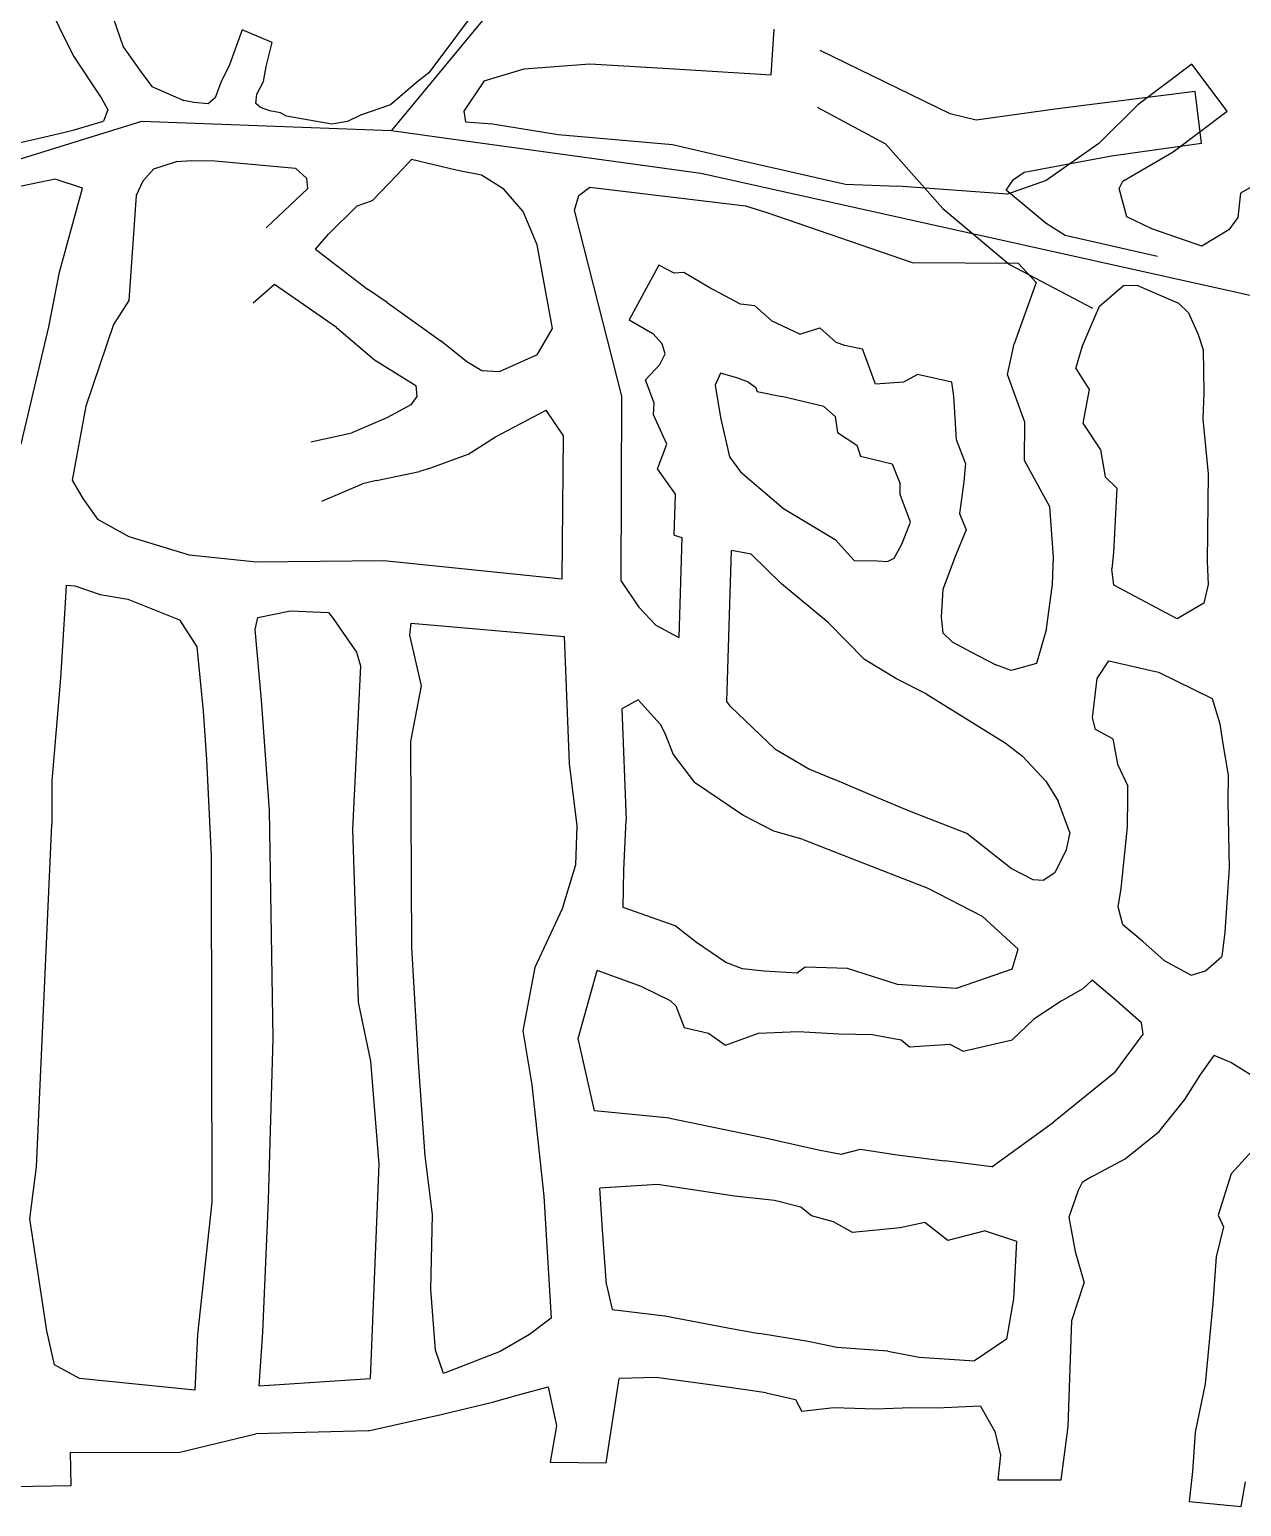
# Model space of a CAD drawing. Extents: x 539110 to 539811, y 4477565 to 4477893.
# Drawn here: x 539295.2 to 539392.1, y 4477636.5 to 4477754.6 of the extents above; entities that cross this region are included whole.
import ezdxf

# ---------------------------------------------------------------- set-up
doc = ezdxf.new("R2010")
doc.units = 0
doc.header["$MEASUREMENT"] = 0
doc.linetypes.add('DUZ', pattern=[500, 500])
doc.layers.add('GEOFENCE', color=90, linetype='DUZ')
doc.layers.add('KAT_1430', color=152, linetype='DUZ')

msp = doc.modelspace()

# ---------------------------------------------------------------- linework, layer by layer
at = {"layer": 'GEOFENCE', "linetype": 'Continuous'}
for p, q in [((539324.16, 4477746.47, 1423.46), (539339.71, 4477765.31, 1428.78)), ((539304.18, 4477747.21, 1422.83), (539276.66, 4477738.73, 1425.54)), ((539324.16, 4477746.47, 1423.46), (539304.18, 4477747.21, 1422.83)), ((539329.1, 4477745.79, 1423.78), (539324.16, 4477746.47, 1423.46)), ((539348.88, 4477743.07, 1425.05), (539329.1, 4477745.79, 1423.78)), ((539392.78, 4477733.3, 1426.47), (539348.88, 4477743.07, 1425.05))]:
    msp.add_line(p, q, dxfattribs=at)
at = {"layer": 'KAT_1430'}
for p, q in [((539296.02, 4477757.99, 1423.67), (539298.74, 4477752.43, 1423.22)), ((539300.87, 4477758.51, 1423.63), (539302.71, 4477753.18, 1423.17)), ((539332.06, 4477757.69, 1425.91), (539327.15, 4477751.12, 1424.3)), ((539312.21, 4477754.54, 1422.99), (539311.22, 4477751.76, 1423.24)), ((539314.62, 4477753.53, 1423), (539312.21, 4477754.54, 1422.99)), ((539354.51, 4477750.94, 1427.66), (539354.73, 4477754.6, 1427.9)), ((539302.71, 4477753.18, 1423.17), (539304.15, 4477751.17, 1422.94)), ((539314.13, 4477751.61, 1423.13), (539314.62, 4477753.53, 1423)), ((539298.74, 4477752.43, 1423.22), (539301.01, 4477749.03, 1422.9)), ((539368.8, 4477747.84, 1439.08), (539358.43, 4477752.9, 1440.06)), ((539304.15, 4477751.17, 1422.94), (539305.01, 4477750.03, 1422.87)), ((539311.22, 4477751.76, 1423.24), (539310.52, 4477750.35, 1423.34)), ((539313.92, 4477750.42, 1423.21), (539314.13, 4477751.61, 1423.13)), ((539327.15, 4477751.12, 1424.3), (539326.16, 4477750.34, 1424.02)), ((539331.56, 4477750.48, 1424.6), (539334.77, 4477751.44, 1425.51)), ((539334.77, 4477751.44, 1425.51), (539340.02, 4477751.84, 1426.94)), ((539340.02, 4477751.84, 1426.94), (539346.78, 4477751.44, 1427.37)), ((539346.78, 4477751.44, 1427.37), (539354.51, 4477750.94, 1427.66)), ((539388.12, 4477751.8, 1426.24), (539383.81, 4477748.55, 1426.24)), ((539390.95, 4477748.04, 1426.24), (539388.12, 4477751.8, 1426.24)), ((539305.01, 4477750.03, 1422.87), (539307.56, 4477748.9, 1422.78)), ((539310.52, 4477750.35, 1423.34), (539310.07, 4477749.1, 1423.42)), ((539313.38, 4477749.41, 1423.29), (539313.92, 4477750.42, 1423.21)), ((539326.16, 4477750.34, 1424.02), (539324.07, 4477748.54, 1423.55)), ((539331.56, 4477750.48, 1424.6), (539329.94, 4477748.05, 1424)), ((539388.39, 4477749.62, 1438.55), (539377.39, 4477748.24, 1438.55)), ((539388.89, 4477745.5, 1438.55), (539388.39, 4477749.62, 1438.55)), ((539301.01, 4477749.03, 1422.9), (539301.49, 4477748.15, 1422.86)), ((539308.36, 4477748.74, 1423.42), (539307.56, 4477748.9, 1422.78)), ((539309.51, 4477748.62, 1423.45), (539308.36, 4477748.74, 1423.42)), ((539310.07, 4477749.1, 1423.42), (539309.51, 4477748.62, 1423.45)), ((539313.31, 4477748.65, 1423.33), (539313.38, 4477749.41, 1423.29)), ((539313.68, 4477748.35, 1423.33), (539313.31, 4477748.65, 1423.33)), ((539314.43, 4477748.07, 1423.3), (539313.68, 4477748.35, 1423.33)), ((539324.07, 4477748.54, 1423.55), (539321.68, 4477747.73, 1423.21)), ((539358.18, 4477748.37, 1439.82), (539363.63, 4477745.43, 1439.23)), ((539383.81, 4477748.55, 1426.24), (539380.68, 4477745.47, 1426.24)), ((539298.78, 4477746.56, 1422.93), (539301.13, 4477747.26, 1422.86)), ((539301.49, 4477748.15, 1422.86), (539301.13, 4477747.26, 1422.86)), ((539315.28, 4477747.92, 1423.25), (539314.43, 4477748.07, 1423.3)), ((539315.76, 4477747.65, 1423.8), (539315.28, 4477747.92, 1423.25)), ((539319.4, 4477747, 1422.64), (539315.76, 4477747.65, 1423.8)), ((539320.64, 4477747.23, 1422.8), (539319.4, 4477747, 1422.64)), ((539321.68, 4477747.73, 1423.21), (539320.64, 4477747.23, 1422.8)), ((539329.94, 4477748.05, 1424), (539330.08, 4477747.2, 1423.53)), ((539330.08, 4477747.2, 1423.53), (539332.22, 4477747.03, 1423.76)), ((539370.88, 4477747.32, 1438.94), (539368.8, 4477747.84, 1439.08)), ((539377.39, 4477748.24, 1438.55), (539370.88, 4477747.32, 1438.94)), ((539386.64, 4477744.79, 1426.24), (539390.95, 4477748.04, 1426.24)), ((539287.45, 4477743.9, 1424.02), (539297.95, 4477746.35, 1423.05)), ((539297.95, 4477746.35, 1423.05), (539298.78, 4477746.56, 1422.93)), ((539332.22, 4477747.03, 1423.76), (539337.49, 4477746.18, 1424.15)), ((539337.49, 4477746.18, 1424.15), (539346.61, 4477745.38, 1424.74)), ((539346.61, 4477745.38, 1424.74), (539352.24, 4477744.07, 1425.14)), ((539363.63, 4477745.43, 1439.23), (539368.21, 4477740.27, 1439.13)), ((539380.68, 4477745.47, 1426.24), (539376.49, 4477742.51, 1426.24)), ((539381.69, 4477744.48, 1438.55), (539388.89, 4477745.5, 1438.55)), ((539382.61, 4477742.46, 1426.24), (539386.64, 4477744.79, 1426.24)), ((539305.16, 4477743.44, 1422.9), (539306.97, 4477744.02, 1422.78)), ((539306.97, 4477744.02, 1422.78), (539308.2, 4477744.11, 1422.6)), ((539308.2, 4477744.11, 1422.6), (539310.04, 4477744.07, 1422.4)), ((539310.04, 4477744.07, 1422.4), (539316.49, 4477743.49, 1422.6)), ((539325.76, 4477744.19, 1423.47), (539324.59, 4477742.93, 1422.59)), ((539329.32, 4477743.34, 1423.5), (539325.76, 4477744.19, 1423.47)), ((539352.24, 4477744.07, 1425.14), (539360.45, 4477742.21, 1425.55)), ((539374.72, 4477743.18, 1438.59), (539381.69, 4477744.48, 1438.55)), ((539297.28, 4477742.6, 1423.15), (539293.43, 4477741.81, 1423.51)), ((539299.46, 4477741.89, 1422.99), (539297.28, 4477742.6, 1423.15)), ((539304.29, 4477742.44, 1422.95), (539303.75, 4477741.3, 1423)), ((539304.29, 4477742.44, 1422.95), (539305.16, 4477743.44, 1422.9)), ((539317.39, 4477742.66, 1421.99), (539316.49, 4477743.49, 1422.6)), ((539317.47, 4477741.87, 1421.99), (539317.39, 4477742.66, 1421.99)), ((539324.59, 4477742.93, 1422.59), (539322.6, 4477740.88, 1422.19)), ((539331.35, 4477742.94, 1423.88), (539329.32, 4477743.34, 1423.5)), ((539333.13, 4477741.82, 1423.88), (539331.35, 4477742.94, 1423.88)), ((539373.28, 4477741.74, 1439.17), (539373.88, 4477742.59, 1438.78)), ((539376.49, 4477742.51, 1426.24), (539373.39, 4477741.42, 1426.24)), ((539373.88, 4477742.59, 1438.78), (539374.72, 4477743.18, 1438.59)), ((539382.31, 4477741.86, 1426.24), (539382.61, 4477742.46, 1426.24)), ((539297.63, 4477735.17, 1423.87), (539299.46, 4477741.89, 1422.99)), ((539303.75, 4477741.3, 1423), (539303.17, 4477732.91, 1423.09)), ((539314.13, 4477738.71, 1420.12), (539317.47, 4477741.87, 1421.99)), ((539334.67, 4477740.03, 1424.34), (539333.13, 4477741.82, 1423.88)), ((539338.77, 4477740.14, 1424.34), (539339.13, 4477741.3, 1423.88)), ((539339.13, 4477741.3, 1423.88), (539340.02, 4477741.96, 1424.44)), ((539340.02, 4477741.96, 1424.44), (539352.44, 4477740.48, 1425.4)), ((539360.45, 4477742.21, 1425.55), (539364.62, 4477742.05, 1425.83)), ((539373.39, 4477741.42, 1426.24), (539364.62, 4477742.05, 1425.83)), ((539376.47, 4477739.08, 1439.38), (539373.28, 4477741.74, 1439.17)), ((539382.94, 4477739.59, 1426.24), (539382.31, 4477741.86, 1426.24)), ((539392.02, 4477741.48, 1426.27), (539391.79, 4477739.55, 1426.15)), ((539392.9, 4477741.99, 1426.16), (539392.02, 4477741.48, 1426.27)), ((539321.39, 4477740.45, 1421.39), (539319.12, 4477738.22, 1420.62)), ((539322.6, 4477740.88, 1422.19), (539321.39, 4477740.45, 1421.39)), ((539342.57, 4477725.28, 1425.22), (539338.77, 4477740.14, 1424.34)), ((539352.44, 4477740.48, 1425.4), (539354.15, 4477739.96, 1425.44)), ((539368.21, 4477740.27, 1439.13), (539373.55, 4477735.8, 1439.38)), ((539335.79, 4477737.36, 1424.45), (539334.67, 4477740.03, 1424.34)), ((539354.15, 4477739.96, 1425.44), (539365.76, 4477735.96, 1426.17)), ((539378.01, 4477738.1, 1439.67), (539376.47, 4477739.08, 1439.38)), ((539384.93, 4477738.63, 1426.06), (539382.94, 4477739.59, 1426.24)), ((539391.79, 4477739.55, 1426.15), (539391.09, 4477738.56, 1426.21)), ((539318.08, 4477737.01, 1420.45), (539319.12, 4477738.22, 1420.62)), ((539385.39, 4477736.43, 1440.59), (539378.01, 4477738.1, 1439.67)), ((539388.93, 4477737.25, 1426.24), (539384.93, 4477738.63, 1426.06)), ((539391.09, 4477738.56, 1426.21), (539388.93, 4477737.25, 1426.24)), ((539318.08, 4477737.01, 1420.45), (539322.25, 4477733.83, 1422.77)), ((539337.02, 4477730.67, 1424.6), (539335.79, 4477737.36, 1424.45)), ((539345.52, 4477735.73, 1426.56), (539343.14, 4477731.37, 1426.44)), ((539346.74, 4477735.1, 1426.5), (539345.52, 4477735.73, 1426.56)), ((539365.76, 4477735.96, 1426.17), (539374.23, 4477735.89, 1426.27)), ((539373.55, 4477735.8, 1439.38), (539380.19, 4477732.3, 1440.18)), ((539374.23, 4477735.89, 1426.27), (539375.68, 4477734.35, 1426.43)), ((539296.78, 4477730.8, 1423.12), (539297.63, 4477735.17, 1423.87)), ((539314.81, 4477734.18, 1419.28), (539313.11, 4477732.7, 1418.67)), ((539319.76, 4477730.75, 1422.7), (539314.81, 4477734.18, 1419.28)), ((539347.52, 4477735.15, 1426.37), (539346.74, 4477735.1, 1426.5)), ((539349.54, 4477733.94, 1426.28), (539347.52, 4477735.15, 1426.37)), ((539375.68, 4477734.35, 1426.43), (539373.91, 4477729.45, 1427.07)), ((539323.82, 4477732.76, 1422.6), (539322.25, 4477733.83, 1422.77)), ((539352.04, 4477732.61, 1426.02), (539349.54, 4477733.94, 1426.28)), ((539380.73, 4477732.47, 1426.33), (539382.66, 4477734.11, 1426.28)), ((539382.66, 4477734.11, 1426.28), (539383.72, 4477734.14, 1426.16)), ((539383.72, 4477734.14, 1426.16), (539387.07, 4477732.69, 1426.2)), ((539303.17, 4477732.91, 1423.09), (539301.93, 4477731, 1423.11)), ((539323.82, 4477732.76, 1422.6), (539328.12, 4477729.67, 1423.55)), ((539353.2, 4477732.48, 1426.14), (539352.04, 4477732.61, 1426.02)), ((539354.58, 4477731.26, 1426.17), (539353.2, 4477732.48, 1426.14)), ((539379.38, 4477729.3, 1426.74), (539380.73, 4477732.47, 1426.33)), ((539387.07, 4477732.69, 1426.2), (539387.85, 4477731.94, 1426.39)), ((539387.85, 4477731.94, 1426.39), (539388.64, 4477730.19, 1426.41)), ((539294.55, 4477721.44, 1423.25), (539296.78, 4477730.8, 1423.12)), ((539301.93, 4477731, 1423.11), (539299.72, 4477724.46, 1423.2)), ((539319.76, 4477730.75, 1422.7), (539322.8, 4477728.17, 1422.87)), ((539335.79, 4477728.58, 1424.76), (539337.02, 4477730.67, 1424.6)), ((539343.14, 4477731.37, 1426.44), (539345.04, 4477730.27, 1426.32)), ((539356.8, 4477730.23, 1426.17), (539354.58, 4477731.26, 1426.17)), ((539356.8, 4477730.23, 1426.17), (539358.38, 4477730.74, 1426.34)), ((539358.38, 4477730.74, 1426.34), (539359.68, 4477729.59, 1426.11)), ((539330.19, 4477728.01, 1423.69), (539328.12, 4477729.67, 1423.55)), ((539345.8, 4477729.46, 1426.28), (539345.04, 4477730.27, 1426.32)), ((539346.02, 4477728.65, 1426.03), (539345.8, 4477729.46, 1426.28)), ((539359.68, 4477729.59, 1426.11), (539360.36, 4477729.35, 1426.11)), ((539373.4, 4477726.99, 1426.75), (539373.91, 4477729.45, 1426.81)), ((539388.64, 4477730.19, 1426.41), (539389.04, 4477728.97, 1426.71)), ((539335.79, 4477728.58, 1424.76), (539332.77, 4477727.22, 1424.38)), ((539345.61, 4477727.81, 1425.83), (539346.02, 4477728.65, 1426.03)), ((539360.36, 4477729.35, 1426.11), (539361.8, 4477729.06, 1425.9)), ((539362.84, 4477726.22, 1426.04), (539361.8, 4477729.06, 1425.9)), ((539378.85, 4477727.47, 1426.81), (539379.38, 4477729.3, 1426.74)), ((539389.04, 4477728.97, 1426.71), (539389.08, 4477725.57, 1426.75)), ((539322.8, 4477728.17, 1422.87), (539326.11, 4477726.12, 1423)), ((539331.38, 4477727.3, 1423.75), (539330.19, 4477728.01, 1423.69)), ((539332.77, 4477727.22, 1424.38), (539331.38, 4477727.3, 1423.75)), ((539344.45, 4477726.58, 1425.68), (539345.61, 4477727.81, 1425.83)), ((539350.46, 4477727.11, 1425.85), (539350.02, 4477726.14, 1425.44)), ((539351.83, 4477726.71, 1426.11), (539350.46, 4477727.11, 1425.85)), ((539378.85, 4477727.47, 1426.81), (539379.91, 4477725.81, 1426.9)), ((539326.11, 4477726.12, 1423), (539326.18, 4477725.23, 1422.76)), ((539345.15, 4477724.72, 1425.62), (539344.45, 4477726.58, 1425.68)), ((539350.02, 4477726.14, 1425.44), (539350.46, 4477723.57, 1425.13)), ((539352.69, 4477726.39, 1426.05), (539351.83, 4477726.71, 1426.11)), ((539352.69, 4477726.39, 1426.05), (539353.24, 4477725.98, 1426.05)), ((539353.24, 4477725.98, 1426.05), (539353.38, 4477725.64, 1426.04)), ((539365.09, 4477726.39, 1426.04), (539362.84, 4477726.22, 1426.04)), ((539366.19, 4477727.01, 1426.02), (539365.09, 4477726.39, 1426.04)), ((539368.93, 4477726.38, 1426.05), (539366.19, 4477727.01, 1426.02)), ((539369.1, 4477725.28, 1425.95), (539368.93, 4477726.38, 1426.05)), ((539374.77, 4477723.19, 1426.65), (539373.4, 4477726.99, 1426.75)), ((539326.18, 4477725.23, 1422.76), (539325.7, 4477724.57, 1422.27)), ((539342.52, 4477710.47, 1425.22), (539342.57, 4477725.28, 1425.22)), ((539345.1, 4477723.78, 1425.4), (539345.15, 4477724.72, 1425.62)), ((539353.38, 4477725.64, 1426.04), (539355.35, 4477725.23, 1426.13)), ((539358.72, 4477724.43, 1426.08), (539355.35, 4477725.23, 1426.13)), ((539369.31, 4477721.77, 1425.97), (539369.1, 4477725.28, 1425.95)), ((539379.91, 4477725.81, 1426.9), (539379.42, 4477723.1, 1426.5)), ((539389.08, 4477725.57, 1426.75), (539389.01, 4477723.44, 1426.72)), ((539299.72, 4477724.46, 1423.2), (539298.63, 4477718.55, 1423.32)), ((539323.79, 4477723.54, 1421.68), (539320.98, 4477722.33, 1420.81)), ((539325.7, 4477724.57, 1422.27), (539323.79, 4477723.54, 1421.68)), ((539332.48, 4477722.02, 1423.43), (539336.51, 4477724.15, 1424.61)), ((539337.89, 4477722.09, 1424.54), (539336.51, 4477724.15, 1424.61)), ((539346.15, 4477721.43, 1425.1), (539345.1, 4477723.78, 1425.4)), ((539350.46, 4477723.57, 1425.13), (539351.16, 4477720.41, 1424.95)), ((539359.61, 4477723.65, 1426.23), (539358.72, 4477724.43, 1426.08)), ((539359.61, 4477723.65, 1426.23), (539359.79, 4477722.35, 1426.1)), ((539359.79, 4477722.35, 1426.1), (539361.36, 4477721.34, 1426.23)), ((539374.75, 4477720.12, 1426.5), (539374.77, 4477723.19, 1426.65)), ((539379.42, 4477723.1, 1426.5), (539380.83, 4477720.99, 1426)), ((539389.01, 4477723.44, 1426.72), (539389.42, 4477719.05, 1427.3)), ((539317.7, 4477721.63, 1420.05), (539320.98, 4477722.33, 1420.81)), ((539330.26, 4477720.61, 1423.02), (539332.48, 4477722.02, 1423.43)), ((539337.79, 4477710.67, 1425.07), (539337.89, 4477722.09, 1424.54)), ((539345.42, 4477719.47, 1424.97), (539346.15, 4477721.43, 1425.1)), ((539361.36, 4477721.34, 1426.23), (539361.64, 4477720.48, 1426.26)), ((539370.02, 4477719.92, 1426.1), (539369.31, 4477721.77, 1425.97)), ((539330.26, 4477720.61, 1423.02), (539327.27, 4477719.5, 1422.22)), ((539351.16, 4477720.41, 1424.95), (539352.04, 4477719.22, 1424.84)), ((539361.64, 4477720.48, 1426.26), (539364.17, 4477719.87, 1426.17)), ((539376.77, 4477716.41, 1426.33), (539374.75, 4477720.12, 1426.5)), ((539380.83, 4477720.99, 1426), (539381.2, 4477718.83, 1426.22)), ((539322.97, 4477718.52, 1421.03), (539326.39, 4477719.24, 1421.85)), ((539327.27, 4477719.5, 1422.22), (539326.39, 4477719.24, 1421.85)), ((539346.85, 4477717.44, 1424.8), (539345.42, 4477719.47, 1424.97)), ((539352.04, 4477719.22, 1424.84), (539355.48, 4477716.3, 1424.82)), ((539364.17, 4477719.87, 1426.17), (539364.8, 4477718.27, 1425.97)), ((539370.02, 4477719.92, 1426.1), (539369.89, 4477718.41, 1425.97)), ((539381.2, 4477718.83, 1426.22), (539382.12, 4477717.91, 1426.3)), ((539389.42, 4477719.05, 1427.3), (539389.36, 4477712.05, 1427.52)), ((539298.63, 4477718.55, 1423.32), (539299.49, 4477717.09, 1423.12)), ((539318.6, 4477716.87, 1419.87), (539321.85, 4477718.27, 1420.71)), ((539322.97, 4477718.52, 1421.03), (539321.85, 4477718.27, 1420.71)), ((539364.8, 4477717.42, 1425.88), (539364.8, 4477718.27, 1425.97)), ((539369.89, 4477718.41, 1425.97), (539369.56, 4477715.89, 1425.8)), ((539382.12, 4477717.91, 1426.3), (539381.85, 4477712.77, 1426.41)), ((539299.49, 4477717.09, 1423.12), (539300.66, 4477715.44, 1423.62)), ((539346.75, 4477714.15, 1425.43), (539346.85, 4477717.44, 1424.8)), ((539365.65, 4477715.19, 1426.02), (539364.8, 4477717.42, 1425.88)), ((539300.66, 4477715.44, 1423.62), (539303.15, 4477714.06, 1423.48)), ((539355.48, 4477716.3, 1424.82), (539359.61, 4477713.8, 1424.73)), ((539369.56, 4477715.89, 1425.8), (539370.08, 4477714.58, 1425.76)), ((539377.06, 4477712.41, 1426.46), (539376.77, 4477716.41, 1426.33)), ((539346.75, 4477714.15, 1424.87), (539347.35, 4477713.97, 1424.87)), ((539364.95, 4477713.45, 1425.9), (539365.65, 4477715.19, 1426.02)), ((539370.08, 4477714.58, 1425.76), (539369.21, 4477712.45, 1425.87)), ((539303.15, 4477714.06, 1423.48), (539307.98, 4477712.59, 1423.22)), ((539347.35, 4477713.97, 1424.87), (539347.11, 4477705.97, 1425.48)), ((539350.96, 4477700.86, 1425.89), (539351.32, 4477712.94, 1424.84)), ((539352.89, 4477712.64, 1424.78), (539351.32, 4477712.94, 1424.81)), ((539359.61, 4477713.8, 1424.73), (539361.13, 4477712.14, 1424.98)), ((539364.33, 4477712.33, 1425.7), (539364.95, 4477713.45, 1425.9)), ((539307.98, 4477712.59, 1423.22), (539313.36, 4477712.03, 1423.56)), ((539313.36, 4477712.03, 1423.56), (539323.55, 4477712.13, 1424.12)), ((539323.55, 4477712.13, 1424.12), (539337.79, 4477710.67, 1425.07)), ((539355.34, 4477710.27, 1424.75), (539352.89, 4477712.64, 1424.78)), ((539361.13, 4477712.14, 1424.98), (539362.97, 4477712.11, 1425.51)), ((539362.97, 4477712.11, 1425.51), (539363.8, 4477712.04, 1425.63)), ((539363.8, 4477712.04, 1425.63), (539364.33, 4477712.33, 1425.7)), ((539369.21, 4477712.45, 1425.87), (539368.21, 4477709.81, 1425.73)), ((539376.99, 4477710.24, 1426.46), (539377.06, 4477712.41, 1426.46)), ((539381.85, 4477712.77, 1426.41), (539381.73, 4477711.47, 1426.46)), ((539389.36, 4477712.05, 1427.4), (539389.43, 4477710.22, 1427.64)), ((539381.89, 4477710.15, 1426.59), (539381.73, 4477711.47, 1426.46)), ((539298.15, 4477710.15, 1423.36), (539298.07, 4477708.76, 1423.46)), ((539298.15, 4477710.15, 1423.36), (539298.84, 4477710.1, 1423.32)), ((539298.84, 4477710.1, 1423.32), (539300.86, 4477709.42, 1423.73)), ((539300.86, 4477709.42, 1423.73), (539303.08, 4477709.05, 1423.46)), ((539342.52, 4477710.47, 1425.22), (539343.92, 4477708.4, 1425.43)), ((539359.07, 4477707.16, 1424.66), (539355.34, 4477710.27, 1424.75)), ((539368.21, 4477709.81, 1425.73), (539368.08, 4477707.6, 1425.34)), ((539376.5, 4477706.67, 1426.46), (539376.99, 4477710.24, 1426.46)), ((539386.94, 4477707.48, 1427.29), (539381.89, 4477710.15, 1426.59)), ((539389.43, 4477710.22, 1427.64), (539389.08, 4477708.73, 1427.59)), ((539298.07, 4477708.76, 1423.46), (539297.7, 4477702.73, 1423.38)), ((539303.08, 4477709.05, 1423.46), (539307.22, 4477707.38, 1423.85)), ((539343.92, 4477708.4, 1425.43), (539345.27, 4477706.96, 1425.37)), ((539389.08, 4477708.73, 1427.59), (539386.94, 4477707.48, 1427.29)), ((539307.22, 4477707.38, 1423.85), (539308.59, 4477705.23, 1423.95)), ((539313.26, 4477706.61, 1424.03), (539313.47, 4477707.57, 1423.79)), ((539313.47, 4477707.57, 1423.79), (539316.08, 4477708.11, 1423.77)), ((539316.08, 4477708.11, 1423.77), (539319.13, 4477707.98, 1423.86)), ((539319.13, 4477707.98, 1423.86), (539319.5, 4477707.49, 1424.15)), ((539319.5, 4477707.49, 1424.15), (539320.57, 4477705.94, 1424.07)), ((539325.63, 4477706.16, 1424.55), (539325.74, 4477707.13, 1424.43)), ((539325.74, 4477707.13, 1424.43), (539337.95, 4477706.07, 1425.11)), ((539361.95, 4477704.22, 1424.88), (539359.07, 4477707.16, 1424.66)), ((539368.08, 4477707.6, 1425.34), (539368.23, 4477706.36, 1425.11)), ((539313.77, 4477700.97, 1424.14), (539313.26, 4477706.61, 1424.03)), ((539320.57, 4477705.94, 1424.07), (539321.35, 4477704.8, 1424.25)), ((539326.55, 4477702.12, 1424.07), (539325.63, 4477706.16, 1424.55)), ((539337.95, 4477706.07, 1425.11), (539338.35, 4477695.91, 1425.14)), ((539345.27, 4477706.96, 1425.37), (539347.11, 4477705.97, 1425.46)), ((539368.23, 4477706.36, 1425.11), (539368.96, 4477705.63, 1425.37)), ((539376.5, 4477706.67, 1426.46), (539375.7, 4477703.89, 1426.5)), ((539308.59, 4477705.23, 1423.95), (539309.11, 4477700.09, 1424.12)), ((539321.35, 4477704.8, 1424.25), (539321.68, 4477703.71, 1424.33)), ((539368.96, 4477705.63, 1425.37), (539370.46, 4477704.82, 1425.42)), ((539370.46, 4477704.82, 1425.42), (539372.45, 4477703.8, 1425.8)), ((539321.68, 4477703.71, 1424.33), (539321.05, 4477690.63, 1424.42)), ((539364.52, 4477702.67, 1425.54), (539361.95, 4477704.22, 1424.88)), ((539373.68, 4477703.33, 1425.99), (539372.45, 4477703.8, 1425.8)), ((539375.7, 4477703.89, 1426.5), (539373.68, 4477703.33, 1425.99)), ((539380.56, 4477702.71, 1426.65), (539381.5, 4477704.1, 1426.75)), ((539381.5, 4477704.1, 1426.75), (539385.45, 4477703.22, 1427.15)), ((539297.7, 4477702.73, 1423.38), (539297.01, 4477694.51, 1423.13)), ((539366.89, 4477701.47, 1425.71), (539364.52, 4477702.67, 1425.54)), ((539380.18, 4477699.56, 1426.44), (539380.56, 4477702.71, 1426.65)), ((539385.45, 4477703.22, 1427.15), (539389.76, 4477701.1, 1427.47)), ((539325.69, 4477697.67, 1424.42), (539326.55, 4477702.12, 1424.07)), ((539366.89, 4477701.47, 1425.71), (539373.2, 4477697.56, 1426.38)), ((539389.76, 4477701.1, 1427.47), (539390.35, 4477699.07, 1427.5)), ((539309.11, 4477700.09, 1424.12), (539309.38, 4477696.23, 1424.39)), ((539314.41, 4477692.18, 1424.59), (539313.77, 4477700.97, 1424.14)), ((539343.88, 4477701, 1425.53), (539342.56, 4477700.27, 1425.27)), ((539342.56, 4477700.27, 1425.27), (539342.91, 4477691.37, 1425.15)), ((539345.62, 4477699.06, 1425.71), (539343.88, 4477701, 1425.53)), ((539351.24, 4477700.46, 1426.05), (539350.96, 4477700.86, 1425.98)), ((539354.79, 4477697.09, 1426.11), (539351.24, 4477700.46, 1426.05)), ((539345.62, 4477699.06, 1425.71), (539346, 4477698.34, 1425.89)), ((539380.42, 4477698.63, 1426.42), (539380.18, 4477699.56, 1426.44)), ((539390.35, 4477699.07, 1427.5), (539390.57, 4477697.65, 1426.51)), ((539325.77, 4477681.21, 1424.73), (539325.69, 4477697.67, 1424.42)), ((539346, 4477698.34, 1425.89), (539346.68, 4477696.63, 1426.05)), ((539373.2, 4477697.56, 1426.38), (539374.58, 4477696.49, 1426.34)), ((539381.81, 4477697.89, 1426.72), (539380.42, 4477698.63, 1426.42)), ((539381.81, 4477697.89, 1426.72), (539382.19, 4477695.85, 1426.86)), ((539390.57, 4477697.65, 1426.51), (539391.03, 4477694.98, 1426.46)), ((539346.68, 4477696.63, 1426.05), (539348.38, 4477694.4, 1426.34)), ((539354.79, 4477697.09, 1426.11), (539357.56, 4477695.45, 1426.54)), ((539374.58, 4477696.49, 1426.34), (539376.45, 4477694.5, 1426.63)), ((539309.38, 4477696.23, 1424.39), (539309.75, 4477688.53, 1424.62)), ((539338.35, 4477695.91, 1425.14), (539338.96, 4477690.93, 1425.23)), ((539357.56, 4477695.45, 1426.54), (539359.56, 4477694.63, 1426.89)), ((539382.19, 4477695.85, 1426.86), (539383.02, 4477694.09, 1427.05)), ((539297.01, 4477694.51, 1423.13), (539297.01, 4477691.02, 1423.03)), ((539352.24, 4477691.77, 1426.04), (539348.38, 4477694.4, 1426.34)), ((539363.12, 4477693.1, 1427.12), (539359.56, 4477694.63, 1426.89)), ((539376.45, 4477694.5, 1426.63), (539377.45, 4477692.91, 1426.81)), ((539383.02, 4477693.21, 1427), (539383.02, 4477694.09, 1427.05)), ((539391.03, 4477694.98, 1426.46), (539390.99, 4477692.86, 1426.42)), ((539365.55, 4477692.1, 1427.34), (539363.12, 4477693.1, 1427.12)), ((539378.36, 4477690.38, 1427.02), (539377.45, 4477692.91, 1426.81)), ((539382.98, 4477690.85, 1427.1), (539383.02, 4477693.21, 1427)), ((539390.99, 4477692.86, 1426.42), (539391.1, 4477687.56, 1426.51)), ((539314.71, 4477673.92, 1425), (539314.41, 4477692.18, 1424.59)), ((539354.71, 4477690.5, 1426.45), (539352.24, 4477691.77, 1426.04)), ((539370.14, 4477690.31, 1427.34), (539365.55, 4477692.1, 1427.34)), ((539295.79, 4477663.68, 1422.32), (539297.01, 4477691.02, 1423.03)), ((539321.05, 4477690.63, 1424.42), (539321.49, 4477676.84, 1424.81)), ((539338.96, 4477690.93, 1425.23), (539338.85, 4477687.82, 1425.18)), ((539342.72, 4477687.41, 1425.29), (539342.91, 4477691.37, 1425.15)), ((539357.07, 4477689.84, 1426.97), (539354.71, 4477690.5, 1426.45)), ((539382.48, 4477685.91, 1427.21), (539382.98, 4477690.85, 1427.1)), ((539357.07, 4477689.84, 1426.97), (539360.86, 4477688.34, 1427.14)), ((539373.69, 4477687.52, 1427.46), (539370.14, 4477690.31, 1427.34)), ((539378.36, 4477690.38, 1427.02), (539378.09, 4477689.02, 1427.1)), ((539309.75, 4477688.53, 1424.62), (539309.76, 4477673.57, 1424.8)), ((539360.86, 4477688.34, 1427.14), (539367.03, 4477685.95, 1427.34)), ((539378.09, 4477689.02, 1427.1), (539377.17, 4477687.17, 1427.47)), ((539338.85, 4477687.82, 1425.18), (539337.79, 4477684.29, 1426.66)), ((539342.67, 4477684.41, 1425.48), (539342.72, 4477687.41, 1425.29)), ((539375.45, 4477686.61, 1427.45), (539373.69, 4477687.52, 1427.46)), ((539377.17, 4477687.17, 1427.47), (539376.25, 4477686.56, 1427.42)), ((539391.1, 4477687.56, 1426.51), (539390.77, 4477682.42, 1426.69)), ((539367.03, 4477685.95, 1427.34), (539371.37, 4477683.71, 1427.31)), ((539376.25, 4477686.56, 1427.42), (539375.45, 4477686.61, 1427.45)), ((539382.24, 4477684.46, 1427.39), (539382.48, 4477685.91, 1427.21)), ((539337.79, 4477684.29, 1426.66), (539335.61, 4477679.59, 1425.3)), ((539346.84, 4477682.94, 1425.93), (539342.67, 4477684.41, 1425.48)), ((539374.24, 4477681.07, 1427.38), (539371.37, 4477683.71, 1427.31)), ((539382.62, 4477683.02, 1427.48), (539382.24, 4477684.46, 1427.39)), ((539348.53, 4477681.59, 1425.96), (539346.84, 4477682.94, 1425.93)), ((539384.2, 4477681.69, 1427.1), (539382.62, 4477683.02, 1427.48)), ((539390.77, 4477682.42, 1426.69), (539390.52, 4477680.48, 1426.73)), ((539326.33, 4477671.6, 1424.78), (539325.77, 4477681.21, 1424.73)), ((539350.87, 4477680, 1425.82), (539348.53, 4477681.59, 1425.96)), ((539373.76, 4477679.46, 1427.46), (539374.24, 4477681.07, 1427.38)), ((539384.2, 4477681.69, 1427.1), (539385.92, 4477680.16, 1427.09)), ((539352.21, 4477679.5, 1425.55), (539350.87, 4477680, 1425.82)), ((539385.92, 4477680.16, 1427.09), (539388.08, 4477678.98, 1427.01)), ((539389.21, 4477679.34, 1427.01), (539390.52, 4477680.48, 1426.73)), ((539335.61, 4477679.59, 1425.3), (539334.66, 4477674.54, 1425.22)), ((539339.07, 4477673.92, 1425.64), (539340.59, 4477679.35, 1425.52)), ((539344.19, 4477678.06, 1426.05), (539340.59, 4477679.35, 1425.52)), ((539353.93, 4477679.32, 1425.58), (539352.21, 4477679.5, 1425.55)), ((539356.59, 4477679.16, 1425.78), (539353.93, 4477679.32, 1425.58)), ((539357.22, 4477679.64, 1425.75), (539356.59, 4477679.16, 1425.78)), ((539360.6, 4477679.51, 1425.59), (539357.22, 4477679.64, 1425.75)), ((539364.6, 4477678.25, 1426.14), (539360.6, 4477679.51, 1425.59)), ((539373.76, 4477679.46, 1427.46), (539369.28, 4477677.92, 1426.94)), ((539388.08, 4477678.98, 1427.01), (539389.21, 4477679.34, 1427.01)), ((539344.19, 4477678.06, 1426.05), (539346.42, 4477676.97, 1426.03)), ((539369.28, 4477677.92, 1426.94), (539364.6, 4477678.25, 1426.14)), ((539379.4, 4477677.89, 1427), (539377.67, 4477676.9, 1427.13)), ((539380.15, 4477678.6, 1427.1), (539379.4, 4477677.89, 1427)), ((539382.1, 4477676.95, 1427.09), (539380.15, 4477678.6, 1427.1)), ((539382.1, 4477676.95, 1427.09), (539380.15, 4477678.6, 1427.1)), ((539321.49, 4477676.84, 1424.81), (539322.47, 4477672.11, 1424.71)), ((539346.42, 4477676.97, 1426.03), (539346.87, 4477676.55, 1426.2)), ((539346.87, 4477676.55, 1426.2), (539347.54, 4477674.8, 1426.02)), ((539377.67, 4477676.9, 1427.13), (539375.5, 4477675.46, 1427.52)), ((539384.09, 4477675.17, 1427.01), (539382.1, 4477676.95, 1427.09)), ((539375.5, 4477675.46, 1427.52), (539373.76, 4477673.81, 1427.27)), ((539384.23, 4477674.27, 1427.01), (539384.09, 4477675.17, 1427.01)), ((539334.66, 4477674.54, 1425.22), (539335.36, 4477670.22, 1425.37)), ((539347.54, 4477674.8, 1426.02), (539349.5, 4477674.36, 1425.81)), ((539349.5, 4477674.36, 1425.81), (539350.86, 4477673.4, 1425.88)), ((539350.86, 4477673.4, 1425.88), (539353.5, 4477674.36, 1425.67)), ((539353.5, 4477674.36, 1425.67), (539356.65, 4477674.5, 1425.67)), ((539356.65, 4477674.5, 1425.67), (539359.91, 4477674.3, 1425.19)), ((539359.91, 4477674.3, 1425.19), (539362.56, 4477674.25, 1425.59)), ((539362.56, 4477674.25, 1425.59), (539364.89, 4477673.83, 1426.16)), ((539381.98, 4477671.2, 1427), (539384.23, 4477674.27, 1427.01)), ((539309.76, 4477673.57, 1424.8), (539309.8, 4477660.84, 1424.91)), ((539314.32, 4477661, 1424.9), (539314.71, 4477673.92, 1425)), ((539340.39, 4477668.15, 1425.4), (539339.07, 4477673.92, 1425.64)), ((539364.89, 4477673.83, 1426.16), (539365.57, 4477673.27, 1426.17)), ((539365.57, 4477673.27, 1426.17), (539368.77, 4477673.48, 1426.44)), ((539368.77, 4477673.48, 1426.44), (539369.84, 4477672.92, 1426.72)), ((539369.84, 4477672.92, 1426.72), (539373.76, 4477673.81, 1427.27)), ((539322.47, 4477672.11, 1424.71), (539323.15, 4477663.89, 1424.79)), ((539326.86, 4477664.54, 1424.79), (539326.33, 4477671.6, 1424.78)), ((539388.8, 4477671, 1427.01), (539389.91, 4477672.57, 1427.01)), ((539391.24, 4477672.01, 1426.77), (539389.91, 4477672.57, 1427.01)), ((539393.73, 4477670.47, 1426.8), (539391.24, 4477672.01, 1426.77)), ((539381.98, 4477671.2, 1427), (539377.07, 4477667.24, 1427.08)), ((539387.57, 4477669.06, 1427), (539388.8, 4477671, 1427.01)), ((539335.36, 4477670.22, 1425.37), (539336.32, 4477661.33, 1424.93)), ((539346.39, 4477667.56, 1428.06), (539340.39, 4477668.15, 1425.4)), ((539385.5, 4477666.5, 1427), (539387.57, 4477669.06, 1427)), ((539346.39, 4477667.56, 1428.06), (539354.02, 4477665.99, 1427.58)), ((539372.15, 4477663.67, 1427.04), (539377.07, 4477667.24, 1427.08)), ((539391.27, 4477663.12, 1426.95), (539395.21, 4477667.43, 1427.01)), ((539354.02, 4477665.99, 1427.58), (539358.28, 4477665.02, 1427.01)), ((539382.79, 4477664.3, 1427.05), (539385.5, 4477666.5, 1427)), ((539327.44, 4477659.86, 1425.13), (539326.86, 4477664.54, 1424.79)), ((539358.28, 4477665.02, 1427.01), (539360.1, 4477664.68, 1427.01)), ((539360.1, 4477664.68, 1427.01), (539361.65, 4477665.08, 1427.01)), ((539361.65, 4477665.08, 1427.01), (539364.56, 4477664.63, 1427.19)), ((539364.56, 4477664.63, 1427.19), (539368.38, 4477664.16, 1427.07)), ((539295.24, 4477659.51, 1422.26), (539295.79, 4477663.68, 1422.32)), ((539323.15, 4477663.89, 1424.79), (539322.46, 4477646.75, 1425.03)), ((539372.15, 4477663.67, 1427.04), (539368.38, 4477664.16, 1427.07)), ((539380.06, 4477662.84, 1427.08), (539382.79, 4477664.3, 1427.05)), ((539345.41, 4477662.27, 1428.09), (539340.8, 4477661.97, 1425.1)), ((539351.56, 4477661.32, 1427.78), (539345.41, 4477662.27, 1428.09)), ((539379.36, 4477662.43, 1427.08), (539379.03, 4477661.79, 1427.09)), ((539380.06, 4477662.84, 1427.08), (539379.36, 4477662.43, 1427.08)), ((539391.27, 4477663.12, 1426.95), (539390.24, 4477659.8, 1426.94)), ((539313.87, 4477650.45, 1425.69), (539314.32, 4477661, 1424.9)), ((539336.32, 4477661.33, 1424.93), (539336.91, 4477651.58, 1425.4)), ((539341.03, 4477658.63, 1424.93), (539340.8, 4477661.97, 1425.1)), ((539354.77, 4477660.97, 1427.01), (539351.56, 4477661.32, 1427.78)), ((539356.88, 4477660.44, 1427.01), (539354.77, 4477660.97, 1427.01)), ((539379.03, 4477661.79, 1427.09), (539378.28, 4477659.66, 1427.29)), ((539309.8, 4477660.84, 1424.91), (539308.66, 4477650.28, 1425.55)), ((539327.29, 4477653.86, 1425.35), (539327.44, 4477659.86, 1425.13)), ((539357.73, 4477659.76, 1427.01), (539356.88, 4477660.44, 1427.01)), ((539390.24, 4477659.8, 1426.94), (539390.66, 4477658.88, 1426.91)), ((539296.6, 4477650.56, 1422.6), (539295.24, 4477659.51, 1422.26)), ((539341.35, 4477654.25, 1425.23), (539341.03, 4477658.63, 1424.93)), ((539359.48, 4477659.27, 1427.01), (539357.73, 4477659.76, 1427.01)), ((539360.99, 4477658.41, 1427.01), (539359.48, 4477659.27, 1427.01)), ((539364.81, 4477658.8, 1427.19), (539360.99, 4477658.41, 1427.01)), ((539366.77, 4477659.22, 1427.19), (539364.81, 4477658.8, 1427.19)), ((539368.62, 4477657.77, 1427.1), (539366.77, 4477659.22, 1427.19)), ((539378.28, 4477659.66, 1427.29), (539378.81, 4477656.91, 1427.21)), ((539390.66, 4477658.88, 1426.91), (539390.06, 4477656.49, 1426.75)), ((539371.61, 4477658.55, 1427.05), (539368.62, 4477657.77, 1427.1)), ((539371.61, 4477658.55, 1427.05), (539374.1, 4477657.74, 1427.25)), ((539374.1, 4477657.74, 1427.25), (539373.88, 4477653.11, 1427.21)), ((539378.81, 4477656.91, 1427.21), (539379.52, 4477654.39, 1427.26)), ((539390.06, 4477656.49, 1426.75), (539389.8, 4477652.77, 1426.88)), ((539341.35, 4477654.25, 1425.23), (539341.78, 4477652.27, 1425.7)), ((539378.54, 4477651.38, 1427.21), (539379.52, 4477654.39, 1427.26)), ((539327.68, 4477649.01, 1425.28), (539327.29, 4477653.86, 1425.35)), ((539373.88, 4477653.11, 1427.21), (539373.31, 4477649.89, 1427.56)), ((539389.8, 4477652.77, 1426.88), (539389.19, 4477646.32, 1427.07)), ((539336.91, 4477651.58, 1425.4), (539335.19, 4477650.26, 1425.86)), ((539341.78, 4477652.27, 1425.7), (539346, 4477651.75, 1426.1)), ((539346, 4477651.75, 1426.1), (539351.46, 4477650.72, 1426.86)), ((539297.23, 4477647.84, 1422.77), (539296.6, 4477650.56, 1422.6)), ((539313.57, 4477646.16, 1424.83), (539313.87, 4477650.45, 1425.69)), ((539351.46, 4477650.72, 1426.86), (539353.55, 4477650.36, 1427.09)), ((539357.47, 4477649.71, 1427.64), (539353.55, 4477650.36, 1427.09)), ((539378.25, 4477642.92, 1427.85), (539378.54, 4477651.38, 1427.21)), ((539308.66, 4477650.28, 1425.55), (539308.44, 4477645.81, 1424.98)), ((539335.19, 4477650.26, 1425.86), (539332.85, 4477648.92, 1425.92)), ((539359.76, 4477649.24, 1427.83), (539357.47, 4477649.71, 1427.64)), ((539363.82, 4477648.94, 1428.15), (539359.76, 4477649.24, 1427.83)), ((539373.31, 4477649.89, 1427.56), (539370.76, 4477648.16, 1427.77)), ((539328.31, 4477647.14, 1425.54), (539327.68, 4477649.01, 1425.28)), ((539332.85, 4477648.92, 1425.92), (539328.31, 4477647.14, 1425.54)), ((539363.82, 4477648.94, 1428.15), (539366.32, 4477648.46, 1428.19)), ((539366.32, 4477648.46, 1428.19), (539370.76, 4477648.16, 1427.77)), ((539299.21, 4477646.74, 1422.73), (539297.23, 4477647.84, 1422.77)), ((539345.32, 4477646.84, 1425.78), (539342.35, 4477646.74, 1425.79)), ((539350.6, 4477646.1, 1426.13), (539345.32, 4477646.84, 1425.78)), ((539308.44, 4477645.81, 1424.98), (539299.21, 4477646.74, 1422.73)), ((539313.57, 4477646.16, 1425.13), (539322.46, 4477646.75, 1425.38)), ((539334.3, 4477645.46, 1425.72), (539336.68, 4477646.09, 1425.93)), ((539336.68, 4477646.09, 1425.93), (539337.35, 4477642.98, 1425.62)), ((539341.31, 4477640.02, 1425.42), (539342.35, 4477646.74, 1425.79)), ((539354.09, 4477645.6, 1426.98), (539350.6, 4477646.1, 1426.13)), ((539389.19, 4477646.32, 1427.07), (539388.4, 4477642.45, 1427.36)), ((539328.12, 4477643.87, 1425.58), (539332.22, 4477644.86, 1425.71)), ((539332.22, 4477644.86, 1425.71), (539334.3, 4477645.46, 1425.72)), ((539354.09, 4477645.6, 1426.98), (539356.45, 4477645.08, 1427.33)), ((539356.45, 4477645.08, 1427.33), (539356.95, 4477644.12, 1427.41)), ((539371.24, 4477644.55, 1427.92), (539367.73, 4477644.37, 1428.04)), ((539371.24, 4477644.55, 1427.92), (539372.39, 4477642.51, 1427.91)), ((539322.29, 4477642.57, 1425.09), (539328.12, 4477643.87, 1425.58)), ((539359.51, 4477644.41, 1427.73), (539356.95, 4477644.12, 1427.41)), ((539362.84, 4477644.31, 1428.08), (539359.51, 4477644.41, 1427.73)), ((539365.69, 4477644.42, 1427.96), (539362.84, 4477644.31, 1428.08)), ((539367.73, 4477644.37, 1428.04), (539365.69, 4477644.42, 1427.96)), ((539307.13, 4477640.84, 1422.04), (539313.31, 4477642.34, 1424.06)), ((539322.29, 4477642.57, 1425.09), (539313.31, 4477642.34, 1424.06)), ((539337.35, 4477642.98, 1425.62), (539336.85, 4477640.07, 1425.44)), ((539372.39, 4477642.51, 1427.91), (539372.84, 4477640.62, 1427.96)), ((539377.91, 4477640.47, 1427.97), (539378.25, 4477642.92, 1427.85)), ((539388.4, 4477642.45, 1427.36), (539388.17, 4477639.31, 1427.6)), ((539298.56, 4477638.2, 1422.71), (539298.51, 4477640.87, 1422.62)), ((539298.51, 4477640.87, 1422.62), (539307.13, 4477640.84, 1422.04)), ((539336.85, 4477640.07, 1425.44), (539341.31, 4477640.02, 1425.42)), ((539372.84, 4477640.62, 1427.96), (539372.61, 4477638.66, 1428.11)), ((539377.67, 4477638.66, 1428.04), (539377.91, 4477640.47, 1427.97)), ((539372.61, 4477638.66, 1428.11), (539377.67, 4477638.66, 1428.04)), ((539388.17, 4477639.31, 1427.6), (539387.91, 4477636.92, 1427.51)), ((539293.95, 4477638.11, 1422.71), (539298.56, 4477638.2, 1422.71)), ((539392.07, 4477636.53, 1427.81), (539392.42, 4477638.5, 1427.69)), ((539387.91, 4477636.92, 1427.51), (539392.07, 4477636.53, 1427.81))]:
    msp.add_line(p, q, dxfattribs=at)

doc.saveas('drawing.dxf')
